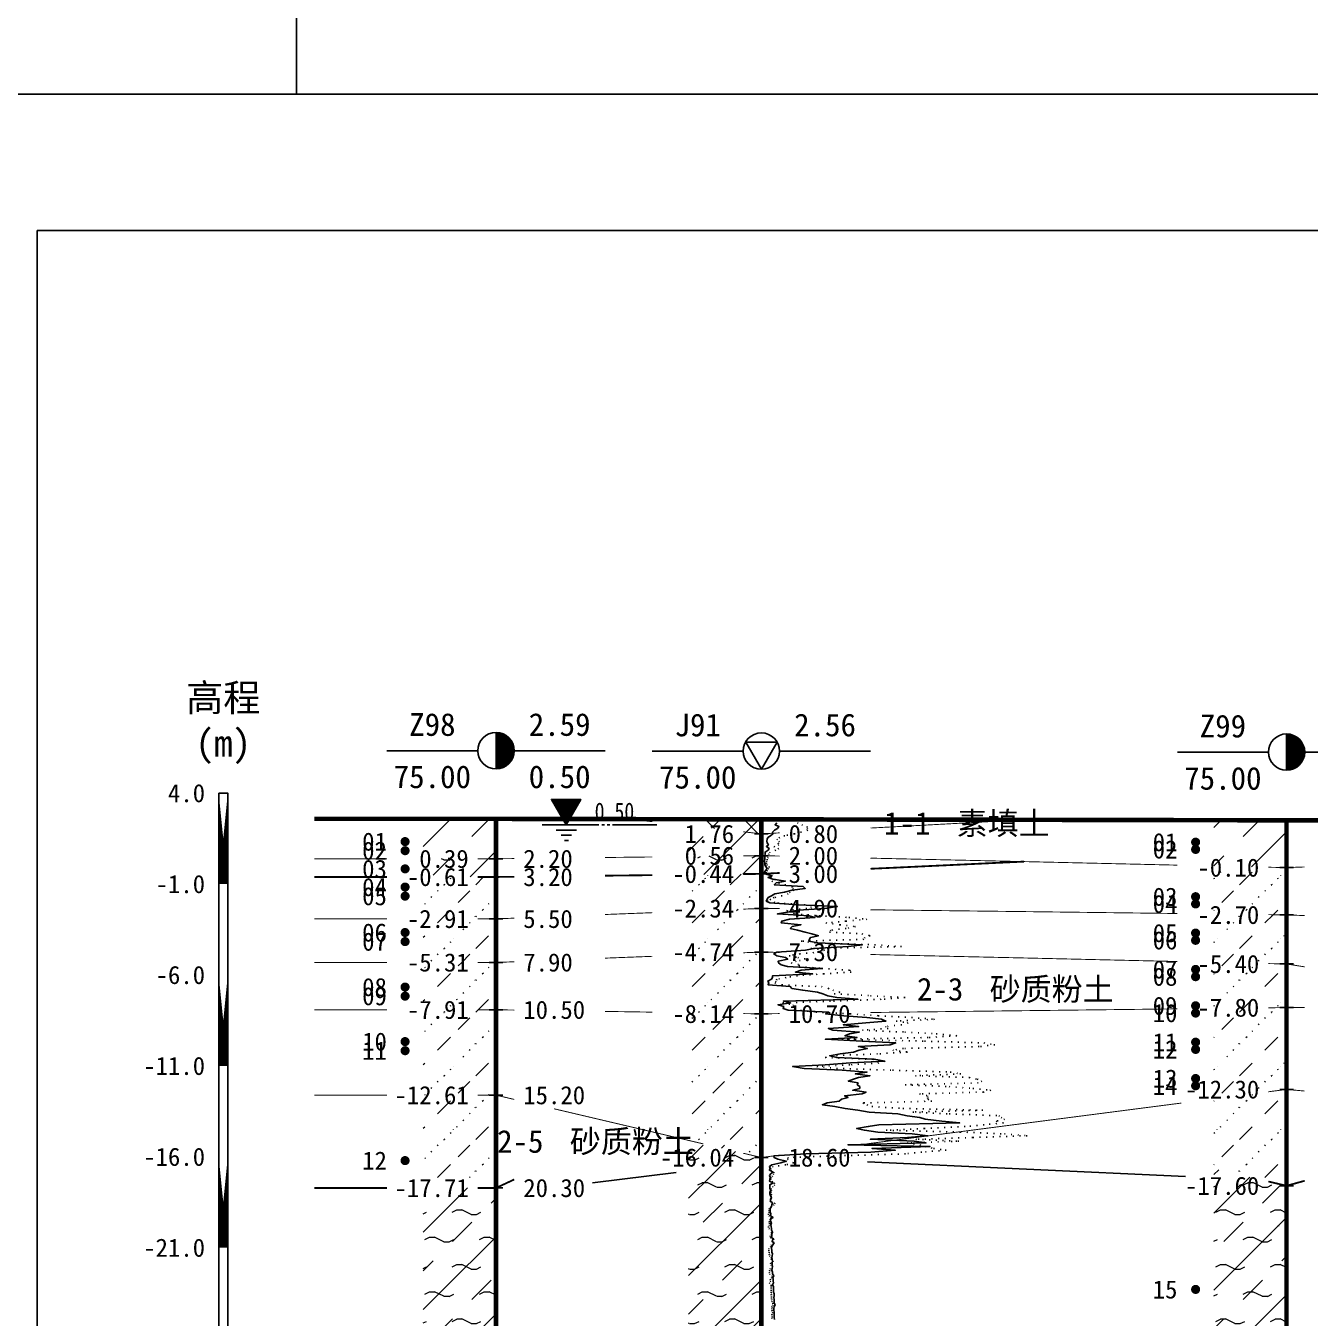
# Model space of a CAD drawing. Extents: x -37 to 3540, y -1485 to 297.
# Drawn here: x 1433.2 to 1574.5, y -728.7 to -586.5 of the extents above; entities that cross this region are included whole.
import ezdxf
from ezdxf.enums import TextEntityAlignment as Align

# ---------------------------------------------------------------- set-up
doc = ezdxf.new("R2010")
doc.units = 0
doc.linetypes.add('DOT', pattern=[6.35, 0, -6.35])
doc.layers.get('0').update_dxf_attribs({"linetype": 'CONTINUOUS'})
for name, color, linetype in [('CURVE', 200, 'CONTINUOUS'), ('FRAME', 7, 'CONTINUOUS'), ('HOLE', 41, 'CONTINUOUS'), ('RULER', 7, 'CONTINUOUS'), ('SAMPLE', 1, 'CONTINUOUS'), ('STRATUM', 241, 'CONTINUOUS')]:
    doc.layers.add(name, color=color, linetype=linetype)
doc.layers.add('HATCH', color=7, linetype='CONTINUOUS', lineweight=13)
doc.styles.add('ST', font='')
doc.styles.get('ST').set_extended_font_data('SimSun')
pattern_1 = [(45, (1559.7, -891), (-4.24264, 4.24264), [10, 0]), (45, (1560.761, -894.182), (-2.12132, 6.36396), [3, -3])]
pattern_2 = [(45, (1559.7, -891), (-4.24264, 4.24264), [10, 0]), (45, (1560.761, -894.182), (-2.12132, 6.36396), [3, -3]), (26.565, (1560.7743, -891.2536), (5.999823, 5.999812), [0.567, -12.849]), (0, (1560.2073, -891.2536), (0, 6), [0.567, -5.433]), (26.565, (1558.119, -891), (5.999823, 5.999812), [0.567, -12.849]), (0, (1558.626, -890.7464), (0, 6), [0.567, -5.433]), (153.435, (1560.2073, -891.2536), (-5.999818, -5e-06), [1.134, -12.2826]), (26.565, (1563.7743, -888.2536), (5.999823, 5.999812), [0.567, -12.849]), (0, (1563.2073, -888.2536), (0, 6), [0.567, -5.433]), (26.565, (1561.119, -888), (5.999823, 5.999812), [0.567, -12.849]), (0, (1561.626, -887.7464), (0, 6), [0.567, -5.433]), (153.435, (1563.2073, -888.2536), (-5.999818, -5e-06), [1.134, -12.2826])]
pattern_3 = [(45, (1559.7, -891), (-7e-07, 6.99998), [1.97196, -7.92754]), (45, (1562.513, -888.171), (-7e-07, 6.99998), [1.99367, -7.90583]), (45, (1564.7677, -885.918), (-7e-07, 6.99998), [1.8136, -8.08588]), (26.565, (1559.7002, -887.5), (7, 7), [0.0965, -15.55598]), (36.8699, (1560.4002, -886.8), (7, 7), [0.19775, -34.80225]), (315, (1563.2, -884.024), (6.99998, 1e-06), [0.03305, -9.86644]), (26.565, (1563.2002, -891), (7, 7), [0.14475, -15.50773]), (26.565, (1563.9002, -890.3), (7, 7), [0.10528, -15.5472]), (90, (1564.25, -889.95), (-7, -5e-07), [0.02877, -6.97123]), (26.565, (1564.6002, -889.6), (7, 7), [0.091, -31.21394]), (36.8699, (1565.3002, -888.9), (7, 7), [0.1107, -34.8893]), (45, (1566, -888.2), (-2e-07, 6.99998), [0.10911, -9.79038]), (315, (1566.6143, -887.452), (6.99998, 1e-06), [0.03305, -9.86644]), (36.8699, (1561.1002, -886.1), (7, 7), [0.10224, -34.89776]), (53.1301, (1561.8002, -885.4), (14, 21), [0.13438, -34.86562]), (53.1301, (1562.5002, -884.7), (14, 21), [0.12625, -34.87375])]

# ---------------------------------------------------------------- blocks, each defined once
blk = doc.blocks.new('H_sam_hole')
blk.add_line((0, 2), (0, -2))
at = {"const_width": 2}
blk.add_lwpolyline([(0, -1, 0.414214), (1, 0, 0.414214), (0, 1, 1)], format="xyb", dxfattribs=at)
blk.add_circle((0, 0), 2)
blk = doc.blocks.new('H_cpt_hole')
for p, q in [((-1.73, 1), (1.73, 1)), ((0, -2), (-1.73, 1)), ((1.73, 1), (0, -2))]:
    blk.add_line(p, q)
blk.add_circle((0, 0), 2)
blk = doc.blocks.new('SampleSoilUndisturbed')
at = {"const_width": 0.5}
blk.add_lwpolyline([(-0.25, 0, 1), (0.25, 0, 1)], format="xyb", close=True, dxfattribs=at)
blk = doc.blocks.new('Gwl')
blk.add_lwpolyline([(0, 0, 0, 3.22, 0), (0, 2.79, 3.22, 3.22, 0)], format="xyseb")
blk.add_lwpolyline([(0, 0), (1.61, 2.79), (-1.61, 2.79)], close=True)
for points in [[(-2.63, 0), (3.61, 0)], [(3.93, 0), (4.21, 0)], [(4.53, 0), (4.8, 0)], [(5.09, 0), (9.99, 0)], [(-1.09, -0.61), (1.16, -0.61)], [(-0.54, -1.14), (0.61, -1.14)], [(-0.19, -1.74), (0.26, -1.74)]]:
    blk.add_lwpolyline(points)
at = {"style": 'ST', "width": 0.8}
blk.add_attdef('*GWL', (3.14, 0.45), '', height=2, dxfattribs=at)

msp = doc.modelspace()

# ---------------------------------------------------------------- hatches: boundary and pattern name
at = {"layer": 'HATCH'}
h = msp.add_hatch(dxfattribs=at)
h.set_pattern_fill('FZNT', color=32, style=0)
h.set_pattern_definition(pattern_1)
h.paths.add_polyline_path([(1484.94, -673.73), (1476.94, -673.73), (1476.94, -678.12), (1484.94, -678.12)])
h.paths.add_polyline_path([(1475.73, -679.61), (1482.42, -679.61), (1482.42, -676.68), (1475.73, -676.68)], flags=9)
h = msp.add_hatch(dxfattribs=at)
h.set_pattern_fill('STT', color=50, style=0)
h.set_pattern_definition([(45, (1559.7002, -891), (-2.12132, 2.12132), [10, 0]), (135, (1559.7002, -891), (-2.12132, -2.12132), [10, 0])])
h.paths.add_polyline_path([(1514.13, -673.78), (1506.13, -673.76), (1506.13, -674.49), (1506.83, -674.56), (1514.13, -675.38)])
h.paths.add_polyline_path([(1504.92, -676.87), (1511.62, -676.87), (1511.62, -673.93), (1504.92, -673.93)], flags=9)
h = msp.add_hatch(dxfattribs=at)
h.set_pattern_fill('FZNT', color=32, style=0)
h.set_pattern_definition(pattern_1)
h.paths.add_polyline_path([(1514.13, -675.38), (1506.83, -674.56), (1506.13, -674.49), (1506.13, -677.87), (1514.13, -677.78)])
h.paths.add_polyline_path([(1504.92, -679.27), (1511.62, -679.27), (1511.62, -676.33), (1504.92, -676.33)], flags=9)
h.paths.add_polyline_path([(1504.92, -676.87), (1511.62, -676.87), (1511.62, -673.93), (1504.92, -673.93)], flags=9)
h = msp.add_hatch(dxfattribs=at)
h.set_pattern_fill('FZNT', color=32, style=0)
h.set_pattern_definition(pattern_1)
h.paths.add_polyline_path([(1571.89, -673.89), (1563.89, -673.88), (1563.89, -678.91), (1571.89, -679.09)])
h.paths.add_polyline_path([(1561.25, -680.58), (1569.38, -680.58), (1569.38, -677.65), (1561.25, -677.65)], flags=9)
h = msp.add_hatch(dxfattribs=at)
h.set_pattern_fill('YNFNT', color=251, style=0)
h.set_pattern_definition(pattern_2)
h.paths.add_polyline_path([(1514.13, -677.78), (1506.13, -677.87), (1506.13, -679.87), (1514.13, -679.78)])
h.paths.add_polyline_path([(1503.49, -681.27), (1511.62, -681.27), (1511.62, -678.33), (1503.49, -678.33)], flags=9)
h.paths.add_polyline_path([(1504.92, -679.27), (1511.62, -679.27), (1511.62, -676.33), (1504.92, -676.33)], flags=9)
h = msp.add_hatch(dxfattribs=at)
h.set_pattern_fill('YNFNT', color=251, style=0)
h.set_pattern_definition(pattern_2)
h.paths.add_polyline_path([(1484.94, -678.12), (1476.94, -678.12), (1476.94, -680.12), (1484.94, -680.12)])
h.paths.add_polyline_path([(1474.3, -681.61), (1482.42, -681.61), (1482.42, -678.68), (1474.3, -678.68)], flags=9)
h.paths.add_polyline_path([(1475.73, -679.61), (1482.42, -679.61), (1482.42, -676.68), (1475.73, -676.68)], flags=9)
h = msp.add_hatch(dxfattribs=at)
h.set_pattern_fill('SZFT', color=52, style=0)
h.set_pattern_definition(pattern_3)
h.paths.add_polyline_path([(1571.89, -679.09), (1563.89, -678.91), (1563.89, -684.19), (1571.89, -684.29)])
h.paths.add_polyline_path([(1561.25, -685.78), (1569.38, -685.78), (1569.38, -682.85), (1561.25, -682.85)], flags=9)
h.paths.add_polyline_path([(1561.25, -680.58), (1569.38, -680.58), (1569.38, -677.65), (1561.25, -677.65)], flags=9)
h = msp.add_hatch(dxfattribs=at)
h.set_pattern_fill('SZFT', color=52, style=0)
h.set_pattern_definition(pattern_3)
h.paths.add_polyline_path([(1484.94, -680.12), (1476.94, -680.12), (1476.94, -684.73), (1484.94, -684.73)])
h.paths.add_polyline_path([(1474.3, -686.21), (1482.42, -686.21), (1482.42, -683.28), (1474.3, -683.28)], flags=9)
h.paths.add_polyline_path([(1474.3, -681.61), (1482.42, -681.61), (1482.42, -678.68), (1474.3, -678.68)], flags=9)
h = msp.add_hatch(dxfattribs=at)
h.set_pattern_fill('SZFT', color=52, style=0)
h.set_pattern_definition(pattern_3)
h.paths.add_polyline_path([(1514.13, -679.78), (1506.13, -679.87), (1506.13, -683.89), (1514.13, -683.58)])
h.paths.add_polyline_path([(1503.49, -685.07), (1511.62, -685.07), (1511.62, -682.13), (1503.49, -682.13)], flags=9)
h.paths.add_polyline_path([(1503.49, -681.27), (1511.62, -681.27), (1511.62, -678.33), (1503.49, -678.33)], flags=9)
h = msp.add_hatch(dxfattribs=at)
h.set_pattern_fill('SZFT', color=52, style=0)
h.set_pattern_definition(pattern_3)
h.paths.add_polyline_path([(1514.13, -683.58), (1506.13, -683.89), (1506.13, -688.69), (1514.13, -688.38)])
h.paths.add_polyline_path([(1503.49, -689.86), (1511.61, -689.86), (1511.61, -686.96), (1503.49, -686.96)], flags=9)
h.paths.add_polyline_path([(1503.49, -685.07), (1511.62, -685.07), (1511.62, -682.13), (1503.49, -682.13)], flags=9)
h = msp.add_hatch(dxfattribs=at)
h.set_pattern_fill('SZFT', color=52, style=0)
h.set_pattern_definition(pattern_3)
h.paths.add_polyline_path([(1484.94, -684.73), (1476.94, -684.73), (1476.94, -689.52), (1484.94, -689.52)])
h.paths.add_polyline_path([(1474.3, -691.01), (1482.42, -691.01), (1482.42, -688.08), (1474.3, -688.08)], flags=9)
h.paths.add_polyline_path([(1474.3, -686.21), (1482.42, -686.21), (1482.42, -683.28), (1474.3, -683.28)], flags=9)
h = msp.add_hatch(dxfattribs=at)
h.set_pattern_fill('SZFT', color=52, style=0)
h.set_pattern_definition(pattern_3)
h.paths.add_polyline_path([(1571.89, -684.29), (1563.89, -684.19), (1563.89, -689.51), (1571.89, -689.69)])
h.paths.add_polyline_path([(1561.25, -691.18), (1569.38, -691.18), (1569.38, -688.25), (1561.25, -688.25)], flags=9)
h.paths.add_polyline_path([(1561.25, -685.78), (1569.38, -685.78), (1569.38, -682.85), (1561.25, -682.85)], flags=9)
h = msp.add_hatch(dxfattribs=at)
h.set_pattern_fill('SZFT', color=52, style=0)
h.set_pattern_definition(pattern_3)
h.paths.add_polyline_path([(1514.13, -688.38), (1506.13, -688.69), (1506.13, -695.05), (1514.13, -695.18)])
h.paths.add_polyline_path([(1503.49, -696.67), (1511.62, -696.67), (1511.62, -693.73), (1503.49, -693.73)], flags=9)
h.paths.add_polyline_path([(1503.49, -689.86), (1511.61, -689.86), (1511.61, -686.96), (1503.49, -686.96)], flags=9)
h = msp.add_hatch(dxfattribs=at)
h.set_pattern_fill('SZFT', color=52, style=0)
h.set_pattern_definition(pattern_3)
h.paths.add_polyline_path([(1484.94, -689.52), (1476.94, -689.52), (1476.94, -694.73), (1484.94, -694.73)])
h.paths.add_polyline_path([(1474.3, -696.21), (1482.42, -696.21), (1482.42, -693.28), (1474.3, -693.28)], flags=9)
h.paths.add_polyline_path([(1474.3, -691.01), (1482.42, -691.01), (1482.42, -688.08), (1474.3, -688.08)], flags=9)
h = msp.add_hatch(dxfattribs=at)
h.set_pattern_fill('SZFT', color=52, style=0)
h.set_pattern_definition(pattern_3)
h.paths.add_polyline_path([(1571.89, -689.69), (1563.89, -689.51), (1563.89, -694.59), (1571.89, -694.49)])
h.paths.add_polyline_path([(1561.25, -695.98), (1569.38, -695.98), (1569.38, -693.05), (1561.25, -693.05)], flags=9)
h.paths.add_polyline_path([(1561.25, -691.18), (1569.38, -691.18), (1569.38, -688.25), (1561.25, -688.25)], flags=9)
h = msp.add_hatch(dxfattribs=at)
h.set_pattern_fill('SZFT', color=52, style=0)
h.set_pattern_definition(pattern_3)
h.paths.add_polyline_path([(1484.94, -694.73), (1476.94, -694.73), (1476.94, -704.12), (1484.94, -704.12)])
h.paths.add_polyline_path([(1472.87, -705.61), (1482.42, -705.61), (1482.42, -702.68), (1472.87, -702.68)], flags=9)
h.paths.add_polyline_path([(1474.3, -696.21), (1482.42, -696.21), (1482.42, -693.28), (1474.3, -693.28)], flags=9)
h = msp.add_hatch(dxfattribs=at)
h.set_pattern_fill('SZFT', color=52, style=0)
h.set_pattern_definition(pattern_3)
h.paths.add_polyline_path([(1571.89, -694.49), (1563.89, -694.59), (1563.89, -704.53), (1571.89, -703.49)])
h.paths.add_polyline_path([(1559.82, -704.98), (1569.38, -704.98), (1569.38, -702.05), (1559.82, -702.05)], flags=9)
h.paths.add_polyline_path([(1561.25, -695.98), (1569.38, -695.98), (1569.38, -693.05), (1561.25, -693.05)], flags=9)
h = msp.add_hatch(dxfattribs=at)
h.set_pattern_fill('SZFT', color=52, style=0)
h.set_pattern_definition(pattern_3)
h.paths.add_polyline_path([(1514.13, -695.18), (1506.13, -695.05), (1506.13, -709.1), (1514.13, -710.98)])
h.paths.add_polyline_path([(1497.22, -711.08), (1513.17, -711.08), (1513.17, -706.13), (1497.22, -706.13)], flags=9)
h.paths.add_polyline_path([(1502.06, -712.47), (1511.62, -712.47), (1511.62, -709.53), (1502.06, -709.53)], flags=9)
h.paths.add_polyline_path([(1503.49, -696.67), (1511.62, -696.67), (1511.62, -693.73), (1503.49, -693.73)], flags=9)
h = msp.add_hatch(dxfattribs=at)
h.set_pattern_fill('SZFT', color=52, style=0)
h.set_pattern_definition(pattern_3)
h.paths.add_polyline_path([(1571.89, -703.49), (1563.89, -704.53), (1563.89, -712.19), (1571.89, -714.09)])
h.paths.add_polyline_path([(1559.82, -715.58), (1569.38, -715.58), (1569.38, -712.65), (1559.82, -712.65)], flags=9)
h.paths.add_polyline_path([(1559.82, -704.98), (1569.38, -704.98), (1569.38, -702.05), (1559.82, -702.05)], flags=9)
h = msp.add_hatch(dxfattribs=at)
h.set_pattern_fill('SZFT', color=52, style=0)
h.set_pattern_definition(pattern_3)
h.paths.add_polyline_path([(1484.94, -704.12), (1476.94, -704.12), (1476.94, -714.33), (1484.94, -714.33)])
h.paths.add_polyline_path([(1472.87, -715.81), (1482.42, -715.81), (1482.42, -712.89), (1472.87, -712.89)], flags=9)
h.paths.add_polyline_path([(1472.87, -705.61), (1482.42, -705.61), (1482.42, -702.68), (1472.87, -702.68)], flags=9)
h = msp.add_hatch(dxfattribs=at)
h.set_pattern_fill('YNFNT', color=251, style=0)
h.set_pattern_definition(pattern_2)
h.paths.add_polyline_path([(1514.13, -710.98), (1506.13, -709.1), (1506.13, -741.55), (1514.13, -743.38)])
h.paths.add_polyline_path([(1497.22, -711.08), (1513.17, -711.08), (1513.17, -706.13), (1497.22, -706.13)], flags=9)
h.paths.add_polyline_path([(1502.06, -744.87), (1511.62, -744.87), (1511.62, -741.93), (1502.06, -741.93)], flags=9)
h.paths.add_polyline_path([(1502.06, -712.47), (1511.62, -712.47), (1511.62, -709.53), (1502.06, -709.53)], flags=9)
h = msp.add_hatch(dxfattribs=at)
h.set_pattern_fill('YNFNT', color=251, style=0)
h.set_pattern_definition(pattern_2)
h.paths.add_polyline_path([(1484.94, -714.33), (1476.94, -714.33), (1476.94, -736.73), (1484.94, -736.73)])
h.paths.add_polyline_path([(1472.87, -738.21), (1482.42, -738.21), (1482.42, -735.28), (1472.87, -735.28)], flags=9)
h.paths.add_polyline_path([(1472.87, -715.81), (1482.42, -715.81), (1482.42, -712.89), (1472.87, -712.89)], flags=9)
h = msp.add_hatch(dxfattribs=at)
h.set_pattern_fill('YNFNT', color=251, style=0)
h.set_pattern_definition(pattern_2)
h.paths.add_polyline_path([(1571.89, -714.09), (1563.89, -712.19), (1563.89, -735.38), (1571.89, -734.09)])
h.paths.add_polyline_path([(1559.82, -735.58), (1569.38, -735.58), (1569.38, -732.65), (1559.82, -732.65)], flags=9)
h.paths.add_polyline_path([(1559.82, -715.58), (1569.38, -715.58), (1569.38, -712.65), (1559.82, -712.65)], flags=9)

# ---------------------------------------------------------------- linework, layer by layer
at = {"layer": 'CURVE', "color": 30, "linetype": 'Continuous'}
msp.add_lwpolyline([(1515.82, -674.18), (1515.63, -674.38), (1516.06, -674.58), (1515.9, -674.78), (1515.58, -674.98), (1515.36, -675.18), (1515.4, -675.38), (1515.12, -675.58), (1514.82, -675.78), (1514.78, -675.98), (1514.73, -676.18), (1514.78, -676.38), (1514.91, -676.58), (1514.69, -676.78), (1514.97, -676.98), (1514.86, -677.18), (1514.54, -677.38), (1514.55, -677.58), (1514.51, -677.78), (1514.52, -677.98), (1514.5, -678.18), (1514.47, -678.38), (1514.52, -678.58), (1514.51, -678.78), (1514.62, -678.98), (1514.76, -679.18), (1514.63, -679.38), (1514.47, -679.58), (1514.5, -679.78), (1515.31, -679.98), (1514.87, -680.18), (1515.39, -680.38), (1516.78, -680.58), (1515.75, -680.78), (1515.55, -680.98), (1518.72, -681.18), (1518.96, -681.38), (1517.53, -681.58), (1516.67, -681.78), (1515.61, -681.98), (1515.25, -682.18), (1514.86, -682.38), (1514.76, -682.58), (1514.66, -682.78), (1515.06, -682.98), (1518.21, -683.18), (1522.49, -683.38), (1521.12, -683.58), (1518.18, -683.78), (1516.99, -683.98), (1515.9, -684.18), (1519.38, -684.38), (1520.02, -684.58), (1517.21, -684.78), (1516.38, -684.98), (1516.31, -685.18), (1518.47, -685.38), (1517.5, -685.58), (1517.31, -685.78), (1518.09, -685.98), (1518.93, -686.18), (1519.68, -686.38), (1520.41, -686.58), (1519.53, -686.78), (1519.43, -686.98), (1519.36, -687.18), (1520.33, -687.38), (1525.25, -687.58), (1523.71, -687.78), (1519.89, -687.98), (1518.97, -688.18), (1515.81, -688.38), (1515.48, -688.58), (1515.84, -688.78), (1516.77, -688.98), (1517.02, -689.18), (1515.98, -689.38), (1516.02, -689.58), (1516.29, -689.78), (1516.99, -689.98), (1520.75, -690.18), (1518.52, -690.38), (1517.87, -690.58), (1519.78, -690.78), (1515.36, -690.98), (1515.36, -691.18), (1515.23, -691.38), (1514.82, -691.58), (1514.93, -691.78), (1514.86, -691.98), (1517.31, -692.18), (1517.49, -692.38), (1518.68, -692.58), (1520.29, -692.78), (1520.9, -692.98), (1521.44, -693.18), (1522.43, -693.38), (1524.75, -693.58), (1516.56, -693.78), (1517.34, -693.98), (1515.97, -694.18), (1516.58, -694.38), (1516.51, -694.58), (1517.06, -694.78), (1521.53, -694.98), (1521.19, -695.18), (1523.2, -695.38), (1525.71, -695.58), (1527.34, -695.78), (1527.82, -695.98), (1525.6, -696.18), (1523.14, -696.38), (1524.82, -696.58), (1521.5, -696.78), (1521.99, -696.98), (1524.9, -697.18), (1523.82, -697.38), (1523.31, -697.58), (1524.65, -697.78), (1521.17, -697.98), (1525.22, -698.18), (1528.91, -698.38), (1528.29, -698.58), (1524.81, -698.78), (1525.8, -698.98), (1524.87, -699.18), (1524.26, -699.38), (1522.79, -699.58), (1521.64, -699.78), (1522.42, -699.98), (1526.52, -700.18), (1527.7, -700.38), (1523.94, -700.58), (1521.13, -700.78), (1517.56, -700.98), (1518.85, -701.18), (1523.03, -701.38), (1525.76, -701.58), (1524.46, -701.78), (1526.07, -701.98), (1524.81, -702.18), (1524.25, -702.38), (1523.68, -702.58), (1524.77, -702.78), (1524.68, -702.98), (1524.97, -703.18), (1524.94, -703.38), (1524.17, -703.58), (1525.64, -703.78), (1525.21, -703.98), (1523.28, -704.18), (1523.66, -704.38), (1522.94, -704.58), (1522.67, -704.78), (1521.36, -704.98), (1520.85, -705.18), (1522.22, -705.38), (1523.33, -705.58), (1524.74, -705.78), (1525.99, -705.98), (1529.15, -706.18), (1530.16, -706.38), (1531.57, -706.58), (1532.13, -706.78), (1533.97, -706.98), (1535.95, -707.18), (1527.05, -707.38), (1525.89, -707.58), (1524.6, -707.78), (1525.46, -707.98), (1526.94, -708.18), (1530.72, -708.38), (1532.42, -708.58), (1530.19, -708.78), (1526.12, -708.98), (1530.92, -709.18), (1532.25, -709.38), (1523.65, -709.58), (1532.69, -709.78), (1526.3, -709.98), (1528.86, -710.18), (1526.17, -710.38), (1519.02, -710.58), (1515.5, -710.78), (1515.52, -710.98), (1515.92, -711.18), (1516.84, -711.38), (1516.26, -711.58), (1515.26, -711.78), (1515.01, -711.98), (1515.11, -712.18), (1515.01, -712.38), (1515.42, -712.58), (1515.13, -712.78), (1515.01, -712.98), (1515.12, -713.18), (1515.07, -713.38), (1515.01, -713.58), (1515.42, -713.78), (1515.04, -713.98), (1515.05, -714.18), (1515.06, -714.38), (1515.15, -714.58), (1515.07, -714.78), (1515.06, -714.98), (1515.14, -715.18), (1515.24, -715.38), (1515.12, -715.58), (1515.13, -715.78), (1515.36, -715.98), (1515.28, -716.18), (1515.25, -716.38), (1515.09, -716.58), (1515.08, -716.78), (1515.1, -716.98), (1515.15, -717.18), (1515.12, -717.38), (1515.42, -717.58), (1515.09, -717.78), (1515.13, -717.98), (1515.24, -718.18), (1515.17, -718.38), (1515.2, -718.58), (1515.23, -718.78), (1515.24, -718.98), (1515.36, -719.18), (1515.26, -719.38), (1515.27, -719.58), (1515.24, -719.78), (1515.5, -719.98), (1515.26, -720.18), (1515.52, -720.38), (1515.4, -720.58), (1515.29, -720.78), (1515.23, -720.98), (1515.26, -721.18), (1515.28, -721.38), (1515.34, -721.58), (1515.31, -721.78), (1515.27, -721.98), (1515.3, -722.18), (1515.36, -722.38), (1515.31, -722.58), (1515.3, -722.78), (1515.36, -722.98), (1515.3, -723.18), (1515.28, -723.38), (1515.35, -723.58), (1515.36, -723.78), (1515.48, -723.98), (1515.38, -724.18), (1515.42, -724.38), (1515.43, -724.58), (1515.45, -724.78), (1515.36, -724.98), (1515.46, -725.18), (1515.47, -725.38), (1515.47, -725.58), (1515.47, -725.78), (1515.52, -725.98), (1515.52, -726.18), (1515.5, -726.38), (1515.52, -726.58), (1515.55, -726.78), (1515.55, -726.98), (1515.63, -727.18), (1515.52, -727.38), (1515.5, -727.58), (1515.51, -727.78), (1515.55, -727.98), (1515.54, -728.18), (1515.53, -728.38), (1515.55, -728.58), (1515.58, -728.78)], dxfattribs=at)
at = {"layer": 'CURVE', "color": 100, "linetype": 'DOT', "ltscale": 0.1}
msp.add_lwpolyline([(1518.09, -674.18), (1518.56, -674.38), (1519.16, -674.58), (1519.16, -674.78), (1519.22, -674.98), (1518.54, -675.18), (1517.75, -675.38), (1516.71, -675.58), (1516.14, -675.78), (1515.81, -675.98), (1516.12, -676.18), (1515.98, -676.38), (1516.06, -676.58), (1515.51, -676.78), (1516.03, -676.98), (1515.7, -677.18), (1515.09, -677.38), (1514.96, -677.58), (1514.79, -677.78), (1514.88, -677.98), (1514.77, -678.18), (1514.74, -678.38), (1514.67, -678.58), (1514.7, -678.78), (1515, -678.98), (1514.94, -679.18), (1514.78, -679.38), (1514.67, -679.58), (1514.64, -679.78), (1515.11, -679.98), (1515.16, -680.18), (1515.67, -680.38), (1515.28, -680.58), (1516.05, -680.78), (1516.71, -680.98), (1517.51, -681.18), (1517.57, -681.38), (1517.67, -681.58), (1517.28, -681.78), (1517.08, -681.98), (1516.42, -682.18), (1515.52, -682.38), (1515.16, -682.58), (1514.77, -682.78), (1515.91, -682.98), (1518.82, -683.18), (1520.38, -683.38), (1519.11, -683.58), (1517, -683.78), (1516.89, -683.98), (1517.77, -684.18), (1520.46, -684.38), (1523.76, -684.58), (1525.74, -684.78), (1523.41, -684.98), (1521.21, -685.18), (1522.75, -685.38), (1524.48, -685.58), (1523.45, -685.78), (1521.77, -685.98), (1521.63, -686.18), (1525.18, -686.38), (1526.08, -686.58), (1525.5, -686.78), (1525.4, -686.98), (1518.5, -687.18), (1519.97, -687.38), (1526.59, -687.58), (1529.54, -687.78), (1519.57, -687.98), (1521.07, -688.18), (1520.63, -688.38), (1518.38, -688.58), (1517.18, -688.78), (1518.12, -688.98), (1519.13, -689.18), (1517.97, -689.38), (1517.41, -689.58), (1518.28, -689.78), (1518.26, -689.98), (1520.79, -690.18), (1523.85, -690.38), (1524.01, -690.58), (1520.99, -690.78), (1518.09, -690.98), (1516.85, -691.18), (1515.81, -691.38), (1515.75, -691.58), (1515.62, -691.78), (1516.39, -691.98), (1520.73, -692.18), (1521.51, -692.38), (1521.98, -692.58), (1522.74, -692.78), (1522.15, -692.98), (1526.12, -693.18), (1529.93, -693.38), (1527.3, -693.58), (1521.73, -693.78), (1516.44, -693.98), (1517.67, -694.18), (1517.61, -694.38), (1517.74, -694.58), (1518.42, -694.78), (1520.13, -694.98), (1523.92, -695.18), (1526.98, -695.38), (1530.64, -695.58), (1533.17, -695.78), (1528.96, -695.98), (1530.27, -696.18), (1529.55, -696.38), (1527.78, -696.58), (1528.07, -696.78), (1525.24, -696.98), (1529.89, -697.18), (1533.35, -697.38), (1535.61, -697.58), (1532.48, -697.78), (1522.99, -697.98), (1532.07, -698.18), (1538.59, -698.38), (1539.79, -698.58), (1538.08, -698.78), (1529.75, -698.98), (1528.57, -699.18), (1530.19, -699.38), (1526.91, -699.58), (1522.01, -699.78), (1521.13, -699.98), (1526.45, -700.18), (1527.75, -700.38), (1527.04, -700.58), (1523.84, -700.78), (1520.22, -700.98), (1522.4, -701.18), (1528.55, -701.38), (1534.89, -701.58), (1536.06, -701.78), (1531.07, -701.98), (1536.98, -702.18), (1537.87, -702.38), (1538.39, -702.58), (1537.99, -702.78), (1529.94, -702.98), (1534.77, -703.18), (1537.39, -703.38), (1539.35, -703.58), (1538.54, -703.78), (1531.52, -703.98), (1532.4, -704.18), (1532.4, -704.38), (1532.45, -704.58), (1532.86, -704.78), (1525.29, -704.98), (1525.73, -705.18), (1526.28, -705.38), (1529.69, -705.58), (1538.49, -705.78), (1530.8, -705.98), (1534.78, -706.18), (1540.23, -706.38), (1540.5, -706.58), (1540.88, -706.78), (1539.96, -706.98), (1540.75, -707.18), (1538.62, -707.38), (1536.54, -707.58), (1532.07, -707.78), (1527.85, -707.98), (1535.99, -708.18), (1540.86, -708.38), (1543.37, -708.58), (1537.36, -708.78), (1531.11, -708.98), (1535.83, -709.18), (1530.14, -709.38), (1531.56, -709.58), (1532.08, -709.78), (1533.07, -709.98), (1534.46, -710.18), (1531.78, -710.38), (1529.98, -710.58), (1522.86, -710.78), (1517.05, -710.98), (1517.09, -711.18), (1516.83, -711.38), (1517.75, -711.58), (1516.8, -711.78), (1515.43, -711.98), (1515.15, -712.18), (1515.15, -712.38), (1515.52, -712.58), (1515.48, -712.78), (1515.36, -712.98), (1515.25, -713.18), (1515.13, -713.38), (1515.32, -713.58), (1515.53, -713.78), (1515.61, -713.98), (1515.43, -714.18), (1515.19, -714.38), (1515.24, -714.58), (1515.18, -714.78), (1515.25, -714.98), (1515.19, -715.18), (1515.23, -715.38), (1515.17, -715.58), (1515.04, -715.78), (1515.6, -715.98), (1515.55, -716.18), (1515.19, -716.38), (1515, -716.58), (1514.98, -716.78), (1514.99, -716.98), (1514.91, -717.18), (1514.95, -717.38), (1515.19, -717.58), (1515.15, -717.78), (1515, -717.98), (1515.02, -718.18), (1515.01, -718.38), (1514.9, -718.58), (1514.93, -718.78), (1515.27, -718.98), (1515.25, -719.18), (1515.24, -719.38), (1515.08, -719.58), (1515.1, -719.78), (1515.41, -719.98), (1515.32, -720.18), (1515.48, -720.38), (1515.24, -720.58), (1515.17, -720.78), (1514.95, -720.98), (1514.94, -721.18), (1514.99, -721.38), (1515, -721.58), (1515.01, -721.78), (1515.23, -721.98), (1515.17, -722.18), (1515.45, -722.38), (1515.13, -722.58), (1515.19, -722.78), (1515.36, -722.98), (1515.12, -723.18), (1515.05, -723.38), (1514.98, -723.58), (1515.03, -723.78), (1515.31, -723.98), (1515.27, -724.18), (1515.11, -724.38), (1515.15, -724.58), (1514.97, -724.78), (1515.22, -724.98), (1515.2, -725.18), (1515.22, -725.38), (1515.2, -725.58), (1515.21, -725.78), (1515.21, -725.98), (1515.24, -726.18), (1515.25, -726.38), (1515.24, -726.58), (1515.28, -726.78), (1515.39, -726.98), (1515.39, -727.18), (1515.31, -727.38), (1515.26, -727.58), (1515.29, -727.78), (1515.38, -727.98), (1515.29, -728.18), (1515.31, -728.38), (1515.29, -728.58), (1515.37, -728.78)], dxfattribs=at)
at = {"layer": 'FRAME', "color": 245, "linetype": 'Continuous'}
for p, q in [((1463.01, -594), (1463.01, -297)), ((1463.01, -297), (1463.01, -594)), ((678.45, -594), (1463.01, -594)), ((2144.66, -594), (1414.49, -594)), ((1463.01, -594), (2203.2, -594))]:
    msp.add_line(p, q, dxfattribs=at)
at = {"layer": 'FRAME', "linetype": 'Continuous'}
for p, q in [((2124.66, -609), (1434.49, -609)), ((1434.49, -609), (1434.49, -876))]:
    msp.add_line(p, q, dxfattribs=at)
at = {"layer": 'HOLE', "linetype": 'Continuous'}
for points in [[(1482.94, -666.23), (1472.94, -666.23)], [(1486.94, -666.23), (1496.94, -666.23)], [(1512.13, -666.28), (1502.13, -666.28)], [(1516.13, -666.28), (1526.13, -666.28)], [(1569.89, -666.39), (1559.89, -666.39)], [(1573.89, -666.39), (1583.89, -666.39)], [(1513.38, -675.38), (1514.88, -675.38)], [(1513.38, -677.78), (1514.88, -677.78)], [(1484.19, -678.12), (1485.69, -678.12)], [(1571.14, -679.09), (1572.64, -679.09)], [(1484.19, -680.12), (1485.69, -680.12)], [(1513.38, -679.78), (1514.88, -679.78)], [(1513.38, -683.58), (1514.88, -683.58)], [(1484.19, -684.73), (1485.69, -684.73)], [(1571.14, -684.29), (1572.64, -684.29)], [(1513.38, -688.38), (1514.88, -688.38)], [(1484.19, -689.52), (1485.69, -689.52)], [(1571.14, -689.69), (1572.64, -689.69)], [(1484.19, -694.73), (1485.69, -694.73)], [(1571.14, -694.49), (1572.64, -694.49)], [(1513.38, -695.18), (1514.88, -695.18)], [(1571.14, -703.49), (1572.64, -703.49)], [(1484.19, -704.12), (1485.69, -704.12)], [(1513.38, -710.98), (1514.88, -710.98)], [(1484.19, -714.33), (1485.69, -714.33)], [(1571.14, -714.09), (1572.64, -714.09)]]:
    msp.add_lwpolyline(points, dxfattribs=at)
at = {"layer": 'HOLE', "linetype": 'Continuous', "const_width": 0.5}
for points in [[(1484.94, -673.73), (1484.94, -823.73)], [(1514.13, -673.78), (1514.13, -822.48)], [(1571.89, -673.89), (1571.89, -823.89)]]:
    msp.add_lwpolyline(points, dxfattribs=at)
at = {"layer": 'RULER', "linetype": 'Continuous', "const_width": 1}
for points in [[(1454.94, -670.9), (1454.94, -680.9)], [(1454.94, -690.9), (1454.94, -700.9)], [(1454.94, -710.9), (1454.94, -720.9)]]:
    msp.add_lwpolyline(points, close=True, dxfattribs=at)
at = {"layer": 'RULER', "linetype": 'Continuous'}
msp.add_lwpolyline([(1454.44, -670.9), (1455.44, -670.9), (1455.44, -830.9), (1454.44, -830.9)], close=True, dxfattribs=at)
at = {"layer": 'STRATUM', "linetype": 'Continuous'}
for points, const_width in [([(1464.94, -673.73), (1484.94, -673.73), (1514.13, -673.78), (1571.89, -673.89), (1630.05, -673.88), (1687.58, -673.93), (1745.17, -674.15), (1796.91, -674.1)], 0.5), ([(1499.53, -673.75), (1502.13, -674.04)], 0.1), ([(1526.13, -674.74), (1528.57, -674.61), (1543.01, -673.83)], 0.1), ([(1512.13, -675.15), (1514.13, -675.38), (1516.13, -675.27)], 0.1), ([(1482.94, -678.12), (1484.94, -678.12), (1486.94, -678.1)], 0.1), ([(1496.94, -677.98), (1499.53, -677.95), (1502.13, -677.92)], 0.1), ([(1512.13, -677.8), (1514.13, -677.78), (1516.13, -677.82)], 0.1), ([(1526.13, -678.05), (1543.01, -678.43), (1559.89, -678.82)], 0.1), ([(1464.94, -678.12), (1472.94, -678.12)], 0.1), ([(1526.13, -679.22), (1528.57, -679.11), (1543.01, -678.43)], 0.2), ([(1569.89, -679.05), (1571.89, -679.09), (1573.89, -679.02)], 0.1), ([(1464.94, -680.12), (1472.94, -680.12)], 0.2), ([(1482.94, -680.12), (1484.94, -680.12), (1486.94, -680.1)], 0.2), ([(1496.94, -679.98), (1499.53, -679.95), (1502.13, -679.92)], 0.2), ([(1512.13, -679.8), (1514.13, -679.78), (1516.13, -679.68)], 0.2), ([(1512.13, -683.66), (1514.13, -683.58), (1516.13, -683.6)], 0.1), ([(1526.13, -683.73), (1543.01, -683.93), (1559.89, -684.14)], 0.1), ([(1464.94, -684.73), (1472.94, -684.73)], 0.1), ([(1482.94, -684.73), (1484.94, -684.73), (1486.94, -684.65)], 0.1), ([(1496.94, -684.25), (1499.53, -684.15), (1502.13, -684.05)], 0.1), ([(1569.89, -684.27), (1571.89, -684.29), (1573.89, -684.37)], 0.1), ([(1482.94, -689.52), (1484.94, -689.52), (1486.94, -689.45)], 0.1), ([(1496.94, -689.05), (1499.53, -688.95), (1502.13, -688.85)], 0.1), ([(1512.13, -688.46), (1514.13, -688.38), (1516.13, -688.42)], 0.1), ([(1526.13, -688.65), (1543.01, -689.03), (1559.89, -689.42)], 0.1), ([(1464.94, -689.52), (1472.94, -689.52)], 0.1), ([(1569.89, -689.65), (1571.89, -689.69), (1573.89, -690.01)], 0.1), ([(1464.94, -694.73), (1472.94, -694.73)], 0.1), ([(1482.94, -694.73), (1484.94, -694.73), (1486.94, -694.76)], 0.1), ([(1496.94, -694.91), (1499.53, -694.95), (1502.13, -694.99)], 0.1), ([(1512.13, -695.15), (1514.13, -695.18), (1516.13, -695.15)], 0.1), ([(1526.13, -695.03), (1543.01, -694.83), (1559.89, -694.63)], 0.1), ([(1569.89, -694.51), (1571.89, -694.49), (1573.89, -694.48)], 0.1), ([(1569.89, -703.75), (1571.89, -703.49), (1573.89, -703.67)], 0.1), ([(1464.94, -704.12), (1472.94, -704.12)], 0.1), ([(1482.94, -704.12), (1484.94, -704.12), (1486.94, -704.59)], 0.1), ([(1525.7, -709.48), (1543.01, -707.23), (1560.32, -704.99)], 0.1), ([(1491.33, -705.62), (1499.53, -707.55), (1507.74, -709.48)], 0.1), ([(1512.13, -710.51), (1514.13, -710.98), (1516.13, -710.72)], 0.1), ([(1482.94, -714.33), (1484.94, -714.33), (1486.94, -713.4)], 0.2), ([(1569.89, -713.62), (1571.89, -714.09), (1573.89, -713.54)], 0.2), ([(1464.94, -714.33), (1472.94, -714.33)], 0.2)]:
    msp.add_lwpolyline(points, dxfattribs=dict(at, const_width=const_width))
at = {"layer": 'STRATUM'}
for points in [[(1560.79, -713.08), (1525.81, -711.47)], [(1495.54, -713.75), (1504.77, -712.62)]]:
    msp.add_lwpolyline(points, dxfattribs=at)

# ---------------------------------------------------------------- block references
at = {"layer": 'CURVE'}
msp.add_blockref('Gwl', (1492.65, -674.38), dxfattribs=at).add_auto_attribs({'*GWL': '0.50'})
at = {"layer": 'HOLE'}
for name, p in [('H_sam_hole', (1484.94, -666.23)), ('H_cpt_hole', (1514.13, -666.28)), ('H_sam_hole', (1571.89, -666.39))]:
    msp.add_blockref(name, p, dxfattribs=at)
at = {"layer": 'SAMPLE'}
for p in [(1474.94, -676.23), (1561.89, -676.29), (1561.89, -677.09), (1474.94, -677.23), (1474.94, -679.23), (1474.94, -681.23), (1474.94, -682.23), (1561.89, -682.29), (1561.89, -683.09), (1474.94, -686.23), (1561.89, -686.29), (1474.94, -687.23), (1561.89, -687.09), (1561.89, -690.29), (1561.89, -691.09), (1474.94, -692.23), (1474.94, -693.23), (1561.89, -694.29), (1561.89, -695.09), (1474.94, -698.23), (1561.89, -698.29), (1474.94, -699.23), (1561.89, -699.09), (1561.89, -702.29), (1561.89, -703.09), (1474.94, -711.32), (1561.89, -725.49)]:
    msp.add_blockref('SampleSoilUndisturbed', p, dxfattribs=at)

# ---------------------------------------------------------------- texts
at = {"layer": 'HOLE', "style": 'ST'}
for s, p in [('Z98', (1477.94, -663.35)), ('2.59', (1491.94, -663.35)), ('J91', (1507.13, -663.4)), ('2.56', (1521.13, -663.4)), ('Z99', (1564.89, -663.52)), ('75.00', (1477.94, -669.1)), ('0.50', (1491.94, -669.1)), ('75.00', (1507.13, -669.15)), ('75.00', (1564.89, -669.27))]:
    msp.add_text(s, height=2.5, dxfattribs=at).set_placement(p, align=Align.MIDDLE_CENTER)
for s, p in [('1.76', (1511.13, -675.38)), ('0.39', (1481.94, -678.12)), ('0.56', (1511.13, -677.78)), ('-0.61', (1481.94, -680.12)), ('-0.44', (1511.13, -679.78)), ('-0.10', (1568.89, -679.09)), ('-2.34', (1511.13, -683.58)), ('-2.70', (1568.89, -684.29)), ('-2.91', (1481.94, -684.73)), ('-4.74', (1511.13, -688.38)), ('-5.31', (1481.94, -689.52)), ('-5.40', (1568.89, -689.69)), ('-7.80', (1568.89, -694.49)), ('-7.91', (1481.94, -694.73)), ('-8.14', (1511.13, -695.18)), ('-12.61', (1481.94, -704.12)), ('-12.30', (1568.89, -703.49)), ('-16.04', (1511.13, -710.98)), ('-17.71', (1481.94, -714.33)), ('-17.60', (1568.89, -714.09))]:
    msp.add_text(s, height=2, dxfattribs=at).set_placement(p, align=Align.MIDDLE_RIGHT)
for s, p in [('0.80', (1517.13, -675.38)), ('2.20', (1487.94, -678.12)), ('2.00', (1517.13, -677.78)), ('3.20', (1487.94, -680.12)), ('3.00', (1517.13, -679.78)), ('4.90', (1517.13, -683.58)), ('5.50', (1487.94, -684.73)), ('7.30', (1517.13, -688.38)), ('7.90', (1487.94, -689.52)), ('10.50', (1487.94, -694.73)), ('10.70', (1517.13, -695.18)), ('15.20', (1487.94, -704.12)), ('18.60', (1517.13, -710.98)), ('20.30', (1487.94, -714.33))]:
    msp.add_text(s, height=2, dxfattribs=at).set_placement(p, align=Align.MIDDLE_LEFT)
at = {"layer": 'RULER', "style": 'ST'}
for s, p in [('高程', (1454.94, -658.9)), ('(m)', (1454.94, -663.9))]:
    msp.add_text(s, height=3, dxfattribs=at).set_placement(p, align=Align.TOP_CENTER)
for s, p in [('4.0', (1452.94, -670.9)), ('-1.0', (1452.94, -680.9)), ('-6.0', (1452.94, -690.9)), ('-11.0', (1452.94, -700.9)), ('-16.0', (1452.94, -710.9)), ('-21.0', (1452.94, -720.9))]:
    msp.add_text(s, height=2, dxfattribs=at).set_placement(p, align=Align.MIDDLE_RIGHT)
at = {"layer": 'SAMPLE', "style": 'ST'}
for s, p in [('01', (1472.94, -676.23)), ('02', (1472.94, -677.23)), ('01', (1559.89, -676.29)), ('02', (1559.89, -677.09)), ('03', (1472.94, -679.23)), ('04', (1472.94, -681.23)), ('05', (1472.94, -682.23)), ('03', (1559.89, -682.29)), ('04', (1559.89, -683.09)), ('06', (1472.94, -686.23)), ('07', (1472.94, -687.23)), ('05', (1559.89, -686.29)), ('06', (1559.89, -687.09)), ('07', (1559.89, -690.29)), ('08', (1559.89, -691.09)), ('08', (1472.94, -692.23)), ('09', (1472.94, -693.23)), ('09', (1559.89, -694.29)), ('10', (1559.89, -695.09)), ('10', (1472.94, -698.23)), ('11', (1559.89, -698.29)), ('11', (1472.94, -699.23)), ('12', (1559.89, -699.09)), ('13', (1559.89, -702.29)), ('14', (1559.89, -703.09)), ('12', (1472.94, -711.32)), ('15', (1559.89, -725.49))]:
    msp.add_text(s, height=2, dxfattribs=at).set_placement(p, align=Align.MIDDLE_RIGHT)
at = {"layer": 'STRATUM', "style": 'ST'}
for s, p in [('1-1', (1527.61, -674.22)), ('素填土', (1535.61, -674.22)), ('砂质粉土', (1539.24, -692.46)), ('2-3', (1531.24, -692.46)), ('砂质粉土', (1493.06, -709.21)), ('2-5', (1485.06, -709.21))]:
    msp.add_text(s, height=2.5, dxfattribs=at).set_placement(p, align=Align.MIDDLE_LEFT)

doc.saveas('drawing.dxf')
